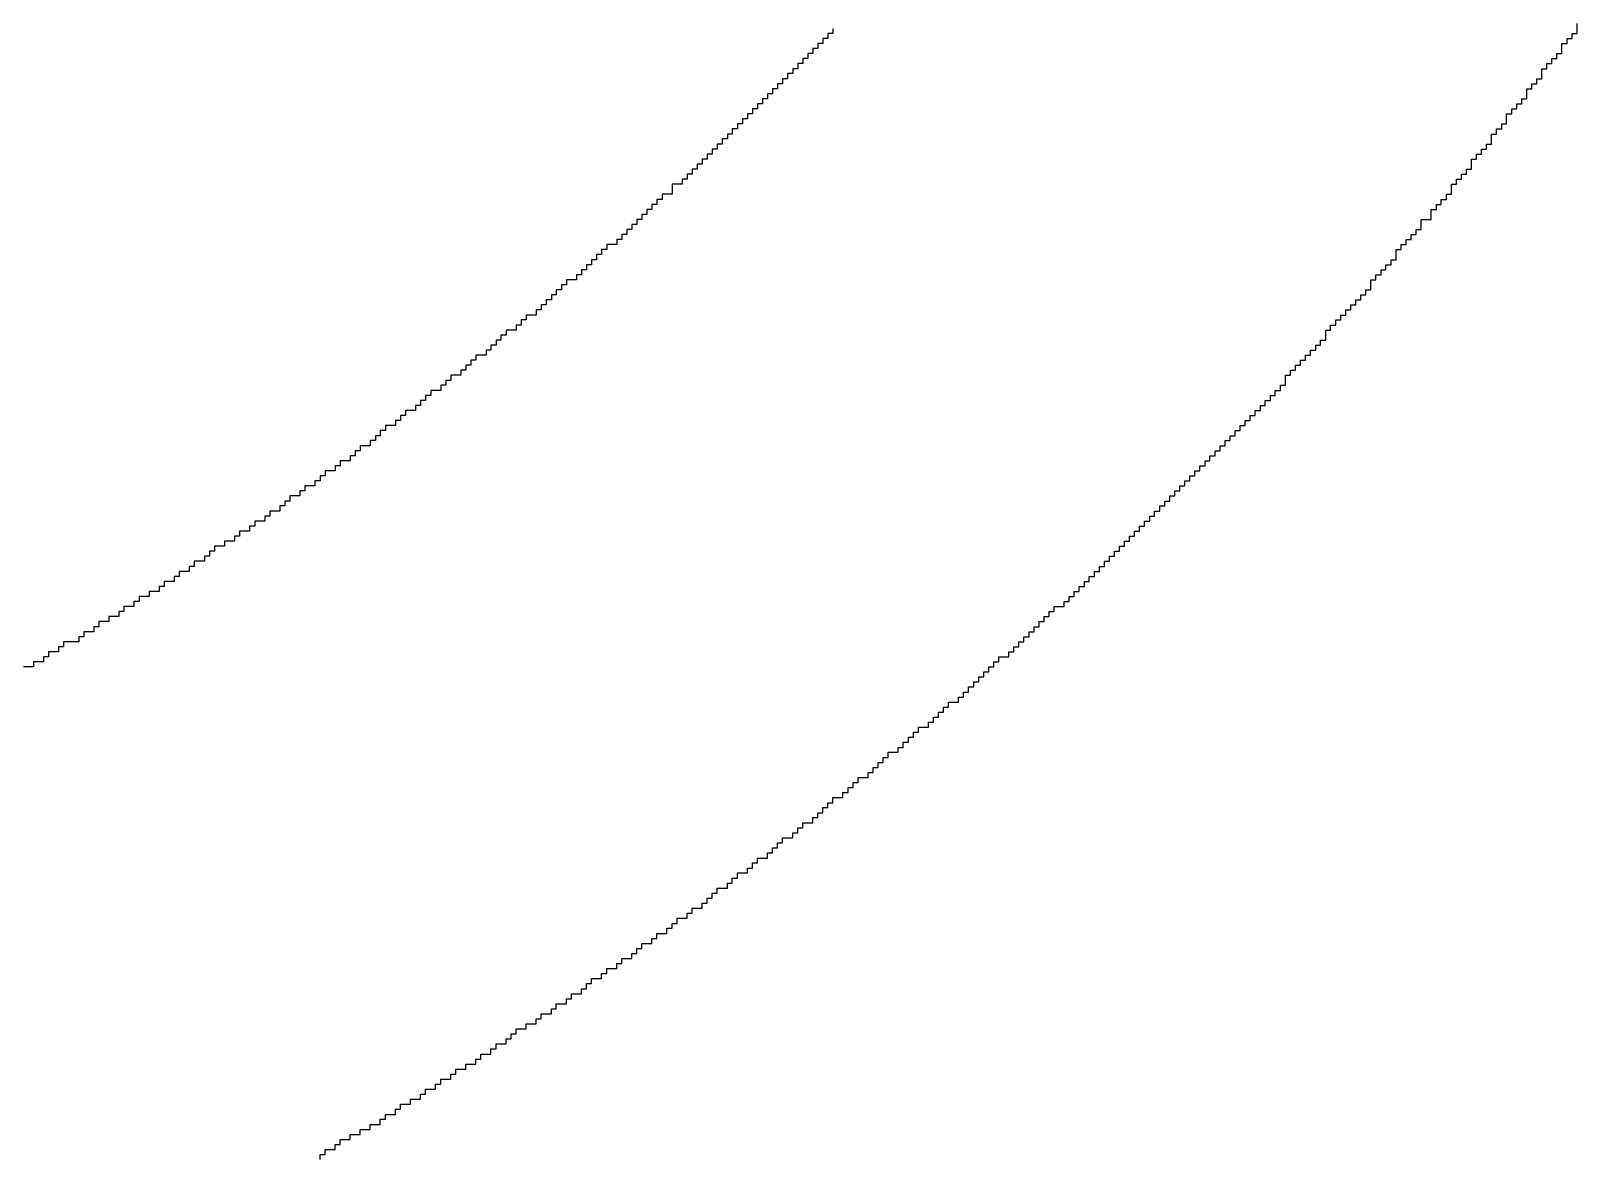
# Model space of a CAD drawing. Header units: millimetres. Extents: x -3.3 to 49.3, y -30.5 to 0.
# Drawn here: x 42.478 to 43.604, y -25.73 to -24.91 of the extents above; entities that cross this region are included whole.
import ezdxf

# ---------------------------------------------------------------- set-up
doc = ezdxf.new("R2010")
doc.units = ezdxf.units.MM
doc.layers.add('TopOverlay', color=2, linetype='Continuous')

msp = doc.modelspace()

# ---------------------------------------------------------------- linework, layer by layer
at = {"layer": 'TopOverlay'}
for p, q in [((43.0619, -24.9117), (43.0582, -24.9117)), ((43.0582, -24.9117), (43.0582, -24.9154)), ((43.0619, -24.9081), (43.0619, -24.9117)), ((43.6004, -24.9154), (43.6004, -24.9117)), ((43.6004, -24.9117), (43.604, -24.9117)), ((43.604, -24.9117), (43.604, -24.9044)), ((43.0473, -24.9264), (43.0436, -24.9264)), ((43.0436, -24.9264), (43.0436, -24.93)), ((43.0509, -24.9227), (43.0473, -24.9227)), ((43.0473, -24.9227), (43.0473, -24.9264)), ((43.0546, -24.919), (43.0509, -24.919)), ((43.0509, -24.919), (43.0509, -24.9227)), ((43.0582, -24.9154), (43.0546, -24.9154)), ((43.0546, -24.9154), (43.0546, -24.919)), ((43.5894, -24.93), (43.5894, -24.9264)), ((43.5894, -24.9264), (43.593, -24.9264)), ((43.593, -24.9264), (43.593, -24.919)), ((43.593, -24.919), (43.5967, -24.919)), ((43.5967, -24.919), (43.5967, -24.9154)), ((43.5967, -24.9154), (43.6004, -24.9154)), ((43.0363, -24.9374), (43.0326, -24.9374)), ((43.0326, -24.9374), (43.0326, -24.941)), ((43.0399, -24.9337), (43.0363, -24.9337)), ((43.0363, -24.9337), (43.0363, -24.9374)), ((43.0436, -24.93), (43.0399, -24.93)), ((43.0399, -24.93), (43.0399, -24.9337)), ((43.5784, -24.9447), (43.5784, -24.9374)), ((43.5784, -24.9374), (43.5821, -24.9374)), ((43.5821, -24.9374), (43.5821, -24.9337)), ((43.5821, -24.9337), (43.5857, -24.9337)), ((43.5857, -24.9337), (43.5857, -24.93)), ((43.5857, -24.93), (43.5894, -24.93)), ((43.0253, -24.9484), (43.0216, -24.9484)), ((43.0216, -24.9484), (43.0216, -24.952)), ((43.0289, -24.9447), (43.0253, -24.9447)), ((43.0253, -24.9447), (43.0253, -24.9484)), ((43.0326, -24.941), (43.0289, -24.941)), ((43.0289, -24.941), (43.0289, -24.9447)), ((43.5711, -24.952), (43.5711, -24.9484)), ((43.5711, -24.9484), (43.5747, -24.9484)), ((43.5747, -24.9484), (43.5747, -24.9447)), ((43.5747, -24.9447), (43.5784, -24.9447)), ((43.0143, -24.9593), (43.0106, -24.9593)), ((43.0106, -24.9593), (43.0106, -24.963)), ((43.0179, -24.9557), (43.0143, -24.9557)), ((43.0143, -24.9557), (43.0143, -24.9593)), ((43.0216, -24.952), (43.0179, -24.952)), ((43.0179, -24.952), (43.0179, -24.9557)), ((43.5637, -24.963), (43.5637, -24.9593)), ((43.5637, -24.9593), (43.5674, -24.9593)), ((43.5674, -24.9593), (43.5674, -24.952)), ((43.5674, -24.952), (43.5711, -24.952)), ((43.0033, -24.9703), (42.9996, -24.9703)), ((42.9996, -24.9703), (42.9996, -24.974)), ((43.007, -24.9667), (43.0033, -24.9667)), ((43.0033, -24.9667), (43.0033, -24.9703)), ((43.0106, -24.963), (43.007, -24.963)), ((43.007, -24.963), (43.007, -24.9667)), ((43.5527, -24.9777), (43.5527, -24.9703)), ((43.5527, -24.9703), (43.5564, -24.9703)), ((43.5564, -24.9703), (43.5564, -24.9667)), ((43.5564, -24.9667), (43.5601, -24.9667)), ((43.5601, -24.9667), (43.5601, -24.963)), ((43.5601, -24.963), (43.5637, -24.963)), ((42.9923, -24.9813), (42.9886, -24.9813)), ((42.9886, -24.9813), (42.9886, -24.985)), ((42.996, -24.9777), (42.9923, -24.9777)), ((42.9923, -24.9777), (42.9923, -24.9813)), ((42.9996, -24.974), (42.996, -24.974)), ((42.996, -24.974), (42.996, -24.9777)), ((43.5454, -24.985), (43.5454, -24.9813)), ((43.5454, -24.9813), (43.5491, -24.9813)), ((43.5491, -24.9813), (43.5491, -24.9777)), ((43.5491, -24.9777), (43.5527, -24.9777)), ((42.9813, -24.9923), (42.9777, -24.9923)), ((42.9777, -24.9923), (42.9777, -24.996)), ((42.985, -24.9886), (42.9813, -24.9886)), ((42.9813, -24.9886), (42.9813, -24.9923)), ((42.9886, -24.985), (42.985, -24.985)), ((42.985, -24.985), (42.985, -24.9886)), ((43.5381, -24.996), (43.5381, -24.9923)), ((43.5381, -24.9923), (43.5418, -24.9923)), ((43.5418, -24.9923), (43.5418, -24.985)), ((43.5418, -24.985), (43.5454, -24.985)), ((42.9703, -25.0033), (42.9667, -25.0033)), ((42.9667, -25.0033), (42.9667, -25.007)), ((42.974, -24.9996), (42.9703, -24.9996)), ((42.9703, -24.9996), (42.9703, -25.0033)), ((42.9777, -24.996), (42.974, -24.996)), ((42.974, -24.996), (42.974, -24.9996)), ((43.5271, -25.0106), (43.5271, -25.0033)), ((43.5271, -25.0033), (43.5308, -25.0033)), ((43.5308, -25.0033), (43.5308, -24.9996)), ((43.5308, -24.9996), (43.5344, -24.9996)), ((43.5344, -24.9996), (43.5344, -24.996)), ((43.5344, -24.996), (43.5381, -24.996)), ((42.9593, -25.0143), (42.9557, -25.0143)), ((42.9557, -25.0143), (42.9557, -25.0179)), ((42.963, -25.0106), (42.9593, -25.0106)), ((42.9593, -25.0106), (42.9593, -25.0143)), ((42.9667, -25.007), (42.963, -25.007)), ((42.963, -25.007), (42.963, -25.0106)), ((43.5198, -25.0179), (43.5198, -25.0143)), ((43.5198, -25.0143), (43.5234, -25.0143)), ((43.5234, -25.0143), (43.5234, -25.0106)), ((43.5234, -25.0106), (43.5271, -25.0106)), ((42.952, -25.0216), (42.9447, -25.0216)), ((42.9447, -25.0216), (42.9447, -25.0289)), ((42.9557, -25.0179), (42.952, -25.0179)), ((42.952, -25.0179), (42.952, -25.0216)), ((43.5125, -25.0289), (43.5125, -25.0216)), ((43.5125, -25.0216), (43.5161, -25.0216)), ((43.5161, -25.0216), (43.5161, -25.0179)), ((43.5161, -25.0179), (43.5198, -25.0179)), ((42.9337, -25.0363), (42.93, -25.0363)), ((42.93, -25.0363), (42.93, -25.0399)), ((42.9374, -25.0326), (42.9337, -25.0326)), ((42.9337, -25.0326), (42.9337, -25.0363)), ((42.9447, -25.0289), (42.9374, -25.0289)), ((42.9374, -25.0289), (42.9374, -25.0326)), ((43.5015, -25.0399), (43.5015, -25.0363)), ((43.5015, -25.0363), (43.5051, -25.0363)), ((43.5051, -25.0363), (43.5051, -25.0326)), ((43.5051, -25.0326), (43.5088, -25.0326)), ((43.5088, -25.0326), (43.5088, -25.0289)), ((43.5088, -25.0289), (43.5125, -25.0289)), ((42.9227, -25.0473), (42.919, -25.0473)), ((42.919, -25.0473), (42.919, -25.0509)), ((42.9264, -25.0436), (42.9227, -25.0436)), ((42.9227, -25.0436), (42.9227, -25.0473)), ((42.93, -25.0399), (42.9264, -25.0399)), ((42.9264, -25.0399), (42.9264, -25.0436)), ((43.4905, -25.0546), (43.4905, -25.0473)), ((43.4905, -25.0473), (43.4978, -25.0473)), ((43.4978, -25.0473), (43.4978, -25.0399)), ((43.4978, -25.0399), (43.5015, -25.0399)), ((42.9117, -25.0582), (42.9081, -25.0582)), ((42.9081, -25.0582), (42.9081, -25.0619)), ((42.9154, -25.0546), (42.9117, -25.0546)), ((42.9117, -25.0546), (42.9117, -25.0582)), ((42.919, -25.0509), (42.9154, -25.0509)), ((42.9154, -25.0509), (42.9154, -25.0546)), ((43.4832, -25.0619), (43.4832, -25.0582)), ((43.4832, -25.0582), (43.4868, -25.0582)), ((43.4868, -25.0582), (43.4868, -25.0546)), ((43.4868, -25.0546), (43.4905, -25.0546)), ((42.8934, -25.0729), (42.8897, -25.0729)), ((42.8897, -25.0729), (42.8897, -25.0766)), ((42.8971, -25.0692), (42.8934, -25.0692)), ((42.8934, -25.0692), (42.8934, -25.0729)), ((42.9044, -25.0656), (42.8971, -25.0656)), ((42.8971, -25.0656), (42.8971, -25.0692)), ((42.9081, -25.0619), (42.9044, -25.0619)), ((42.9044, -25.0619), (42.9044, -25.0656)), ((43.4722, -25.0766), (43.4722, -25.0692)), ((43.4722, -25.0692), (43.4758, -25.0692)), ((43.4758, -25.0692), (43.4758, -25.0656)), ((43.4758, -25.0656), (43.4795, -25.0656)), ((43.4795, -25.0656), (43.4795, -25.0619)), ((43.4795, -25.0619), (43.4832, -25.0619)), ((42.8824, -25.0839), (42.8788, -25.0839)), ((42.8788, -25.0839), (42.8788, -25.0875)), ((42.8861, -25.0802), (42.8824, -25.0802)), ((42.8824, -25.0802), (42.8824, -25.0839)), ((42.8897, -25.0766), (42.8861, -25.0766)), ((42.8861, -25.0766), (42.8861, -25.0802)), ((43.4612, -25.0875), (43.4612, -25.0839)), ((43.4612, -25.0839), (43.4648, -25.0839)), ((43.4648, -25.0839), (43.4648, -25.0802)), ((43.4648, -25.0802), (43.4685, -25.0802)), ((43.4685, -25.0802), (43.4685, -25.0766)), ((43.4685, -25.0766), (43.4722, -25.0766)), ((42.8678, -25.0949), (42.8641, -25.0949)), ((42.8641, -25.0949), (42.8641, -25.0985)), ((42.8751, -25.0912), (42.8678, -25.0912)), ((42.8678, -25.0912), (42.8678, -25.0949)), ((42.8788, -25.0875), (42.8751, -25.0875)), ((42.8751, -25.0875), (42.8751, -25.0912)), ((43.4538, -25.0985), (43.4538, -25.0912)), ((43.4538, -25.0912), (43.4575, -25.0912)), ((43.4575, -25.0912), (43.4575, -25.0875)), ((43.4575, -25.0875), (43.4612, -25.0875)), ((42.8568, -25.1059), (42.8531, -25.1059)), ((42.8531, -25.1059), (42.8531, -25.1095)), ((42.8604, -25.1022), (42.8568, -25.1022)), ((42.8568, -25.1022), (42.8568, -25.1059)), ((42.8641, -25.0985), (42.8604, -25.0985)), ((42.8604, -25.0985), (42.8604, -25.1022)), ((43.4429, -25.1095), (43.4429, -25.1059)), ((43.4429, -25.1059), (43.4465, -25.1059)), ((43.4465, -25.1059), (43.4465, -25.1022)), ((43.4465, -25.1022), (43.4502, -25.1022)), ((43.4502, -25.1022), (43.4502, -25.0985)), ((43.4502, -25.0985), (43.4538, -25.0985)), ((42.8458, -25.1169), (42.8385, -25.1169)), ((42.8385, -25.1169), (42.8385, -25.1205)), ((42.8494, -25.1132), (42.8458, -25.1132)), ((42.8458, -25.1132), (42.8458, -25.1169)), ((42.8531, -25.1095), (42.8494, -25.1095)), ((42.8494, -25.1095), (42.8494, -25.1132)), ((43.4319, -25.1205), (43.4319, -25.1169)), ((43.4319, -25.1169), (43.4355, -25.1169)), ((43.4355, -25.1169), (43.4355, -25.1132)), ((43.4355, -25.1132), (43.4392, -25.1132)), ((43.4392, -25.1132), (43.4392, -25.1095)), ((43.4392, -25.1095), (43.4429, -25.1095)), ((42.8311, -25.1278), (42.8238, -25.1278)), ((42.8238, -25.1278), (42.8238, -25.1315)), ((42.8348, -25.1242), (42.8311, -25.1242)), ((42.8311, -25.1242), (42.8311, -25.1278)), ((42.8385, -25.1205), (42.8348, -25.1205)), ((42.8348, -25.1205), (42.8348, -25.1242)), ((43.4209, -25.1352), (43.4209, -25.1278)), ((43.4209, -25.1278), (43.4245, -25.1278)), ((43.4245, -25.1278), (43.4245, -25.1242)), ((43.4245, -25.1242), (43.4282, -25.1242)), ((43.4282, -25.1242), (43.4282, -25.1205)), ((43.4282, -25.1205), (43.4319, -25.1205)), ((42.8165, -25.1388), (42.8128, -25.1388)), ((42.8128, -25.1388), (42.8128, -25.1425)), ((42.8201, -25.1352), (42.8165, -25.1352)), ((42.8165, -25.1352), (42.8165, -25.1388)), ((42.8238, -25.1315), (42.8201, -25.1315)), ((42.8201, -25.1315), (42.8201, -25.1352)), ((43.4136, -25.1425), (43.4136, -25.1388)), ((43.4136, -25.1388), (43.4172, -25.1388)), ((43.4172, -25.1388), (43.4172, -25.1352)), ((43.4172, -25.1352), (43.4209, -25.1352)), ((42.8018, -25.1498), (42.7982, -25.1498)), ((42.7982, -25.1498), (42.7982, -25.1535)), ((42.8092, -25.1462), (42.8018, -25.1462)), ((42.8018, -25.1462), (42.8018, -25.1498)), ((42.8128, -25.1425), (42.8092, -25.1425)), ((42.8092, -25.1425), (42.8092, -25.1462)), ((43.4026, -25.1535), (43.4026, -25.1498)), ((43.4026, -25.1498), (43.4062, -25.1498)), ((43.4062, -25.1498), (43.4062, -25.1462)), ((43.4062, -25.1462), (43.4099, -25.1462)), ((43.4099, -25.1462), (43.4099, -25.1425)), ((43.4099, -25.1425), (43.4136, -25.1425)), ((42.7908, -25.1608), (42.7835, -25.1608)), ((42.7835, -25.1608), (42.7835, -25.1645)), ((42.7945, -25.1571), (42.7908, -25.1571)), ((42.7908, -25.1571), (42.7908, -25.1608)), ((42.7982, -25.1535), (42.7945, -25.1535)), ((42.7945, -25.1535), (42.7945, -25.1571)), ((43.3916, -25.1681), (43.3916, -25.1608)), ((43.3916, -25.1608), (43.3952, -25.1608)), ((43.3952, -25.1608), (43.3952, -25.1571)), ((43.3952, -25.1571), (43.3989, -25.1571)), ((43.3989, -25.1571), (43.3989, -25.1535)), ((43.3989, -25.1535), (43.4026, -25.1535)), ((42.7762, -25.1718), (42.7689, -25.1718)), ((42.7689, -25.1718), (42.7689, -25.1755)), ((42.7799, -25.1681), (42.7762, -25.1681)), ((42.7762, -25.1681), (42.7762, -25.1718)), ((42.7835, -25.1645), (42.7799, -25.1645)), ((42.7799, -25.1645), (42.7799, -25.1681)), ((43.3842, -25.1755), (43.3842, -25.1718)), ((43.3842, -25.1718), (43.3879, -25.1718)), ((43.3879, -25.1718), (43.3879, -25.1681)), ((43.3879, -25.1681), (43.3916, -25.1681)), ((42.7615, -25.1828), (42.7579, -25.1828)), ((42.7579, -25.1828), (42.7579, -25.1864)), ((42.7652, -25.1791), (42.7615, -25.1791)), ((42.7615, -25.1791), (42.7615, -25.1828)), ((42.7689, -25.1755), (42.7652, -25.1755)), ((42.7652, -25.1755), (42.7652, -25.1791)), ((43.3733, -25.1864), (43.3733, -25.1828)), ((43.3733, -25.1828), (43.3769, -25.1828)), ((43.3769, -25.1828), (43.3769, -25.1791)), ((43.3769, -25.1791), (43.3806, -25.1791)), ((43.3806, -25.1791), (43.3806, -25.1755)), ((43.3806, -25.1755), (43.3842, -25.1755)), ((42.7469, -25.1938), (42.7432, -25.1938)), ((42.7432, -25.1938), (42.7432, -25.1974)), ((42.7505, -25.1901), (42.7469, -25.1901)), ((42.7469, -25.1901), (42.7469, -25.1938)), ((42.7579, -25.1864), (42.7505, -25.1864)), ((42.7505, -25.1864), (42.7505, -25.1901)), ((43.3623, -25.1974), (43.3623, -25.1938)), ((43.3623, -25.1938), (43.3659, -25.1938)), ((43.3659, -25.1938), (43.3659, -25.1901)), ((43.3659, -25.1901), (43.3696, -25.1901)), ((43.3696, -25.1901), (43.3696, -25.1864)), ((43.3696, -25.1864), (43.3733, -25.1864)), ((42.7322, -25.2048), (42.7286, -25.2048)), ((42.7286, -25.2048), (42.7286, -25.2084)), ((42.7359, -25.2011), (42.7322, -25.2011)), ((42.7322, -25.2011), (42.7322, -25.2048)), ((42.7432, -25.1974), (42.7359, -25.1974)), ((42.7359, -25.1974), (42.7359, -25.2011)), ((43.3513, -25.2084), (43.3513, -25.2048)), ((43.3513, -25.2048), (43.3549, -25.2048)), ((43.3549, -25.2048), (43.3549, -25.2011)), ((43.3549, -25.2011), (43.3586, -25.2011)), ((43.3586, -25.2011), (43.3586, -25.1974)), ((43.3586, -25.1974), (43.3623, -25.1974)), ((42.7139, -25.2194), (42.7103, -25.2194)), ((42.7103, -25.2194), (42.7103, -25.2231)), ((42.7176, -25.2158), (42.7139, -25.2158)), ((42.7139, -25.2158), (42.7139, -25.2194)), ((42.7249, -25.2121), (42.7176, -25.2121)), ((42.7176, -25.2121), (42.7176, -25.2158)), ((42.7286, -25.2084), (42.7249, -25.2084)), ((42.7249, -25.2084), (42.7249, -25.2121)), ((43.3366, -25.2231), (43.3366, -25.2194)), ((43.3366, -25.2194), (43.3403, -25.2194)), ((43.3403, -25.2194), (43.3403, -25.2158)), ((43.3403, -25.2158), (43.344, -25.2158)), ((43.344, -25.2158), (43.344, -25.2121)), ((43.344, -25.2121), (43.3476, -25.2121)), ((43.3476, -25.2121), (43.3476, -25.2084)), ((43.3476, -25.2084), (43.3513, -25.2084)), ((42.6993, -25.2304), (42.6919, -25.2304)), ((42.6919, -25.2304), (42.6919, -25.2341)), ((42.7029, -25.2267), (42.6993, -25.2267)), ((42.6993, -25.2267), (42.6993, -25.2304)), ((42.7103, -25.2231), (42.7029, -25.2231)), ((42.7029, -25.2231), (42.7029, -25.2267)), ((43.3256, -25.2341), (43.3256, -25.2304)), ((43.3256, -25.2304), (43.3293, -25.2304)), ((43.3293, -25.2304), (43.3293, -25.2267)), ((43.3293, -25.2267), (43.333, -25.2267)), ((43.333, -25.2267), (43.333, -25.2231)), ((43.333, -25.2231), (43.3366, -25.2231)), ((42.6846, -25.2414), (42.6773, -25.2414)), ((42.6773, -25.2414), (42.6773, -25.2451)), ((42.6883, -25.2377), (42.6846, -25.2377)), ((42.6846, -25.2377), (42.6846, -25.2414)), ((42.6919, -25.2341), (42.6883, -25.2341)), ((42.6883, -25.2341), (42.6883, -25.2377)), ((43.3147, -25.2451), (43.3147, -25.2414)), ((43.3147, -25.2414), (43.3183, -25.2414)), ((43.3183, -25.2414), (43.3183, -25.2377)), ((43.3183, -25.2377), (43.322, -25.2377)), ((43.322, -25.2377), (43.322, -25.2341)), ((43.322, -25.2341), (43.3256, -25.2341)), ((42.6663, -25.2524), (42.6626, -25.2524)), ((42.6626, -25.2524), (42.6626, -25.256)), ((42.6736, -25.2487), (42.6663, -25.2487)), ((42.6663, -25.2487), (42.6663, -25.2524)), ((42.6773, -25.2451), (42.6736, -25.2451)), ((42.6736, -25.2451), (42.6736, -25.2487)), ((43.3037, -25.256), (43.3037, -25.2524)), ((43.3037, -25.2524), (43.3073, -25.2524)), ((43.3073, -25.2524), (43.3073, -25.2487)), ((43.3073, -25.2487), (43.311, -25.2487)), ((43.311, -25.2487), (43.311, -25.2451)), ((43.311, -25.2451), (43.3147, -25.2451)), ((42.6516, -25.2634), (42.648, -25.2634)), ((42.648, -25.2634), (42.648, -25.267)), ((42.659, -25.2597), (42.6516, -25.2597)), ((42.6516, -25.2597), (42.6516, -25.2634)), ((42.6626, -25.256), (42.659, -25.256)), ((42.659, -25.256), (42.659, -25.2597)), ((43.2927, -25.267), (43.2927, -25.2634)), ((43.2927, -25.2634), (43.2963, -25.2634)), ((43.2963, -25.2634), (43.2963, -25.2597)), ((43.2963, -25.2597), (43.3, -25.2597)), ((43.3, -25.2597), (43.3, -25.256)), ((43.3, -25.256), (43.3037, -25.256)), ((42.637, -25.2744), (42.6297, -25.2744)), ((42.6297, -25.2744), (42.6297, -25.278)), ((42.6407, -25.2707), (42.637, -25.2707)), ((42.637, -25.2707), (42.637, -25.2744)), ((42.648, -25.267), (42.6407, -25.267)), ((42.6407, -25.267), (42.6407, -25.2707)), ((43.2817, -25.278), (43.2817, -25.2744)), ((43.2817, -25.2744), (43.2853, -25.2744)), ((43.2853, -25.2744), (43.2853, -25.2707)), ((43.2853, -25.2707), (43.289, -25.2707)), ((43.289, -25.2707), (43.289, -25.267)), ((43.289, -25.267), (43.2927, -25.267)), ((42.6187, -25.2853), (42.6114, -25.2853)), ((42.6114, -25.2853), (42.6114, -25.289)), ((42.626, -25.2817), (42.6187, -25.2817)), ((42.6187, -25.2817), (42.6187, -25.2853)), ((42.6297, -25.278), (42.626, -25.278)), ((42.626, -25.278), (42.626, -25.2817)), ((43.2707, -25.289), (43.2707, -25.2853)), ((43.2707, -25.2853), (43.2744, -25.2853)), ((43.2744, -25.2853), (43.2744, -25.2817)), ((43.2744, -25.2817), (43.278, -25.2817)), ((43.278, -25.2817), (43.278, -25.278)), ((43.278, -25.278), (43.2817, -25.278)), ((42.604, -25.2963), (42.5967, -25.2963)), ((42.5967, -25.2963), (42.5967, -25.3)), ((42.6077, -25.2927), (42.604, -25.2927)), ((42.604, -25.2927), (42.604, -25.2963)), ((42.6114, -25.289), (42.6077, -25.289)), ((42.6077, -25.289), (42.6077, -25.2927)), ((43.2597, -25.3), (43.2597, -25.2963)), ((43.2597, -25.2963), (43.2634, -25.2963)), ((43.2634, -25.2963), (43.2634, -25.2927)), ((43.2634, -25.2927), (43.267, -25.2927)), ((43.267, -25.2927), (43.267, -25.289)), ((43.267, -25.289), (43.2707, -25.289)), ((42.5857, -25.3073), (42.5821, -25.3073)), ((42.5821, -25.3073), (42.5821, -25.311)), ((42.593, -25.3037), (42.5857, -25.3037)), ((42.5857, -25.3037), (42.5857, -25.3073)), ((42.5967, -25.3), (42.593, -25.3)), ((42.593, -25.3), (42.593, -25.3037)), ((43.2487, -25.311), (43.2487, -25.3073)), ((43.2487, -25.3073), (43.2524, -25.3073)), ((43.2524, -25.3073), (43.2524, -25.3037)), ((43.2524, -25.3037), (43.256, -25.3037)), ((43.256, -25.3037), (43.256, -25.3)), ((43.256, -25.3), (43.2597, -25.3)), ((42.5711, -25.3183), (42.5637, -25.3183)), ((42.5637, -25.3183), (42.5637, -25.322)), ((42.5747, -25.3147), (42.5711, -25.3147)), ((42.5711, -25.3147), (42.5711, -25.3183)), ((42.5821, -25.311), (42.5747, -25.311)), ((42.5747, -25.311), (42.5747, -25.3147)), ((43.2377, -25.322), (43.2377, -25.3183)), ((43.2377, -25.3183), (43.2414, -25.3183)), ((43.2414, -25.3183), (43.2414, -25.3147)), ((43.2414, -25.3147), (43.2451, -25.3147)), ((43.2451, -25.3147), (43.2451, -25.311)), ((43.2451, -25.311), (43.2487, -25.311)), ((42.5527, -25.3293), (42.5454, -25.3293)), ((42.5454, -25.3293), (42.5454, -25.333)), ((42.5564, -25.3256), (42.5527, -25.3256)), ((42.5527, -25.3256), (42.5527, -25.3293)), ((42.5637, -25.322), (42.5564, -25.322)), ((42.5564, -25.322), (42.5564, -25.3256)), ((43.2231, -25.333), (43.2231, -25.3293)), ((43.2231, -25.3293), (43.2304, -25.3293)), ((43.2304, -25.3293), (43.2304, -25.3256)), ((43.2304, -25.3256), (43.2341, -25.3256)), ((43.2341, -25.3256), (43.2341, -25.322)), ((43.2341, -25.322), (43.2377, -25.322)), ((42.5344, -25.3403), (42.5271, -25.3403)), ((42.5271, -25.3403), (42.5271, -25.344)), ((42.5418, -25.3366), (42.5344, -25.3366)), ((42.5344, -25.3366), (42.5344, -25.3403)), ((42.5454, -25.333), (42.5418, -25.333)), ((42.5418, -25.333), (42.5418, -25.3366)), ((43.2121, -25.344), (43.2121, -25.3403)), ((43.2121, -25.3403), (43.2158, -25.3403)), ((43.2158, -25.3403), (43.2158, -25.3366)), ((43.2158, -25.3366), (43.2194, -25.3366)), ((43.2194, -25.3366), (43.2194, -25.333)), ((43.2194, -25.333), (43.2231, -25.333)), ((42.5161, -25.3513), (42.5125, -25.3513)), ((42.5125, -25.3513), (42.5125, -25.3549)), ((42.5234, -25.3476), (42.5161, -25.3476)), ((42.5161, -25.3476), (42.5161, -25.3513)), ((42.5271, -25.344), (42.5234, -25.344)), ((42.5234, -25.344), (42.5234, -25.3476)), ((43.2011, -25.3549), (43.2011, -25.3513)), ((43.2011, -25.3513), (43.2048, -25.3513)), ((43.2048, -25.3513), (43.2048, -25.3476)), ((43.2048, -25.3476), (43.2084, -25.3476)), ((43.2084, -25.3476), (43.2084, -25.344)), ((43.2084, -25.344), (43.2121, -25.344)), ((42.4978, -25.3623), (42.4905, -25.3623)), ((42.4905, -25.3623), (42.4905, -25.3659)), ((42.5015, -25.3586), (42.4978, -25.3586)), ((42.4978, -25.3586), (42.4978, -25.3623)), ((42.5125, -25.3549), (42.5015, -25.3549)), ((42.5015, -25.3549), (42.5015, -25.3586)), ((43.1901, -25.3659), (43.1901, -25.3623)), ((43.1901, -25.3623), (43.1938, -25.3623)), ((43.1938, -25.3623), (43.1938, -25.3586)), ((43.1938, -25.3586), (43.1974, -25.3586)), ((43.1974, -25.3586), (43.1974, -25.3549)), ((43.1974, -25.3549), (43.2011, -25.3549)), ((42.4795, -25.3733), (42.4722, -25.3733)), ((42.4868, -25.3696), (42.4795, -25.3696)), ((42.4795, -25.3696), (42.4795, -25.3733)), ((42.4905, -25.3659), (42.4868, -25.3659)), ((42.4868, -25.3659), (42.4868, -25.3696)), ((43.1718, -25.3806), (43.1718, -25.3769)), ((43.1718, -25.3769), (43.1755, -25.3769)), ((43.1755, -25.3769), (43.1755, -25.3733)), ((43.1755, -25.3733), (43.1791, -25.3733)), ((43.1791, -25.3733), (43.1791, -25.3696)), ((43.1791, -25.3696), (43.1828, -25.3696)), ((43.1828, -25.3696), (43.1828, -25.3659)), ((43.1828, -25.3659), (43.1901, -25.3659)), ((43.1608, -25.3916), (43.1608, -25.3879)), ((43.1608, -25.3879), (43.1645, -25.3879)), ((43.1645, -25.3879), (43.1645, -25.3842)), ((43.1645, -25.3842), (43.1681, -25.3842)), ((43.1681, -25.3842), (43.1681, -25.3806)), ((43.1681, -25.3806), (43.1718, -25.3806)), ((43.1462, -25.4026), (43.1462, -25.3989)), ((43.1462, -25.3989), (43.1535, -25.3989)), ((43.1535, -25.3989), (43.1535, -25.3952)), ((43.1535, -25.3952), (43.1571, -25.3952)), ((43.1571, -25.3952), (43.1571, -25.3916)), ((43.1571, -25.3916), (43.1608, -25.3916)), ((43.1352, -25.4136), (43.1352, -25.4099)), ((43.1352, -25.4099), (43.1388, -25.4099)), ((43.1388, -25.4099), (43.1388, -25.4062)), ((43.1388, -25.4062), (43.1425, -25.4062)), ((43.1425, -25.4062), (43.1425, -25.4026)), ((43.1425, -25.4026), (43.1462, -25.4026)), ((43.1205, -25.4245), (43.1205, -25.4209)), ((43.1205, -25.4209), (43.1242, -25.4209)), ((43.1242, -25.4209), (43.1242, -25.4172)), ((43.1242, -25.4172), (43.1315, -25.4172)), ((43.1315, -25.4172), (43.1315, -25.4136)), ((43.1315, -25.4136), (43.1352, -25.4136)), ((43.1095, -25.4355), (43.1095, -25.4319)), ((43.1095, -25.4319), (43.1132, -25.4319)), ((43.1132, -25.4319), (43.1132, -25.4282)), ((43.1132, -25.4282), (43.1169, -25.4282)), ((43.1169, -25.4282), (43.1169, -25.4245)), ((43.1169, -25.4245), (43.1205, -25.4245)), ((43.0949, -25.4465), (43.0949, -25.4429)), ((43.0949, -25.4429), (43.0985, -25.4429)), ((43.0985, -25.4429), (43.0985, -25.4392)), ((43.0985, -25.4392), (43.1022, -25.4392)), ((43.1022, -25.4392), (43.1022, -25.4355)), ((43.1022, -25.4355), (43.1095, -25.4355)), ((43.0802, -25.4575), (43.0802, -25.4538)), ((43.0802, -25.4538), (43.0875, -25.4538)), ((43.0875, -25.4538), (43.0875, -25.4502)), ((43.0875, -25.4502), (43.0912, -25.4502)), ((43.0912, -25.4502), (43.0912, -25.4465)), ((43.0912, -25.4465), (43.0949, -25.4465)), ((43.0692, -25.4685), (43.0692, -25.4648)), ((43.0692, -25.4648), (43.0729, -25.4648)), ((43.0729, -25.4648), (43.0729, -25.4612)), ((43.0729, -25.4612), (43.0766, -25.4612)), ((43.0766, -25.4612), (43.0766, -25.4575)), ((43.0766, -25.4575), (43.0802, -25.4575)), ((43.0546, -25.4795), (43.0546, -25.4758)), ((43.0546, -25.4758), (43.0582, -25.4758)), ((43.0582, -25.4758), (43.0582, -25.4722)), ((43.0582, -25.4722), (43.0619, -25.4722)), ((43.0619, -25.4722), (43.0619, -25.4685)), ((43.0619, -25.4685), (43.0692, -25.4685)), ((43.0399, -25.4905), (43.0399, -25.4868)), ((43.0399, -25.4868), (43.0473, -25.4868)), ((43.0473, -25.4868), (43.0473, -25.4831)), ((43.0473, -25.4831), (43.0509, -25.4831)), ((43.0509, -25.4831), (43.0509, -25.4795)), ((43.0509, -25.4795), (43.0546, -25.4795)), ((43.0253, -25.5015), (43.0253, -25.4978)), ((43.0253, -25.4978), (43.0326, -25.4978)), ((43.0326, -25.4978), (43.0326, -25.4941)), ((43.0326, -25.4941), (43.0363, -25.4941)), ((43.0363, -25.4941), (43.0363, -25.4905)), ((43.0363, -25.4905), (43.0399, -25.4905)), ((43.0143, -25.5125), (43.0143, -25.5088)), ((43.0143, -25.5088), (43.0179, -25.5088)), ((43.0179, -25.5088), (43.0179, -25.5051)), ((43.0179, -25.5051), (43.0216, -25.5051)), ((43.0216, -25.5051), (43.0216, -25.5015)), ((43.0216, -25.5015), (43.0253, -25.5015)), ((42.9923, -25.5271), (42.9923, -25.5234)), ((42.9923, -25.5234), (42.9996, -25.5234)), ((42.9996, -25.5234), (42.9996, -25.5198)), ((42.9996, -25.5198), (43.0033, -25.5198)), ((43.0033, -25.5198), (43.0033, -25.5161)), ((43.0033, -25.5161), (43.007, -25.5161)), ((43.007, -25.5161), (43.007, -25.5125)), ((43.007, -25.5125), (43.0143, -25.5125)), ((42.9777, -25.5381), (42.9777, -25.5344)), ((42.9777, -25.5344), (42.985, -25.5344)), ((42.985, -25.5344), (42.985, -25.5308)), ((42.985, -25.5308), (42.9886, -25.5308)), ((42.9886, -25.5308), (42.9886, -25.5271)), ((42.9886, -25.5271), (42.9923, -25.5271)), ((42.9667, -25.5491), (42.9667, -25.5454)), ((42.9667, -25.5454), (42.9703, -25.5454)), ((42.9703, -25.5454), (42.9703, -25.5418)), ((42.9703, -25.5418), (42.974, -25.5418)), ((42.974, -25.5418), (42.974, -25.5381)), ((42.974, -25.5381), (42.9777, -25.5381)), ((42.9484, -25.5601), (42.9484, -25.5564)), ((42.9484, -25.5564), (42.9557, -25.5564)), ((42.9557, -25.5564), (42.9557, -25.5527)), ((42.9557, -25.5527), (42.9593, -25.5527)), ((42.9593, -25.5527), (42.9593, -25.5491)), ((42.9593, -25.5491), (42.9667, -25.5491)), ((42.9337, -25.5711), (42.9337, -25.5674)), ((42.9337, -25.5674), (42.941, -25.5674)), ((42.941, -25.5674), (42.941, -25.5637)), ((42.941, -25.5637), (42.9447, -25.5637)), ((42.9447, -25.5637), (42.9447, -25.5601)), ((42.9447, -25.5601), (42.9484, -25.5601)), ((42.919, -25.5821), (42.919, -25.5784)), ((42.919, -25.5784), (42.9227, -25.5784)), ((42.9227, -25.5784), (42.9227, -25.5747)), ((42.9227, -25.5747), (42.93, -25.5747)), ((42.93, -25.5747), (42.93, -25.5711)), ((42.93, -25.5711), (42.9337, -25.5711)), ((42.9044, -25.593), (42.9044, -25.5894)), ((42.9044, -25.5894), (42.9081, -25.5894)), ((42.9081, -25.5894), (42.9081, -25.5857)), ((42.9081, -25.5857), (42.9154, -25.5857)), ((42.9154, -25.5857), (42.9154, -25.5821)), ((42.9154, -25.5821), (42.919, -25.5821)), ((42.8861, -25.604), (42.8861, -25.6004)), ((42.8861, -25.6004), (42.8934, -25.6004)), ((42.8934, -25.6004), (42.8934, -25.5967)), ((42.8934, -25.5967), (42.8971, -25.5967)), ((42.8971, -25.5967), (42.8971, -25.593)), ((42.8971, -25.593), (42.9044, -25.593)), ((42.8714, -25.615), (42.8714, -25.6114)), ((42.8714, -25.6114), (42.8788, -25.6114)), ((42.8788, -25.6114), (42.8788, -25.6077)), ((42.8788, -25.6077), (42.8824, -25.6077)), ((42.8824, -25.6077), (42.8824, -25.604)), ((42.8824, -25.604), (42.8861, -25.604)), ((42.8568, -25.626), (42.8568, -25.6223)), ((42.8568, -25.6223), (42.8604, -25.6223)), ((42.8604, -25.6223), (42.8604, -25.6187)), ((42.8604, -25.6187), (42.8678, -25.6187)), ((42.8678, -25.6187), (42.8678, -25.615)), ((42.8678, -25.615), (42.8714, -25.615)), ((42.8385, -25.637), (42.8385, -25.6333)), ((42.8385, -25.6333), (42.8458, -25.6333)), ((42.8458, -25.6333), (42.8458, -25.6297)), ((42.8458, -25.6297), (42.8494, -25.6297)), ((42.8494, -25.6297), (42.8494, -25.626)), ((42.8494, -25.626), (42.8568, -25.626)), ((42.8238, -25.648), (42.8238, -25.6443)), ((42.8238, -25.6443), (42.8275, -25.6443)), ((42.8275, -25.6443), (42.8275, -25.6407)), ((42.8275, -25.6407), (42.8311, -25.6407)), ((42.8311, -25.6407), (42.8311, -25.637)), ((42.8311, -25.637), (42.8385, -25.637)), ((42.8055, -25.659), (42.8055, -25.6553)), ((42.8055, -25.6553), (42.8128, -25.6553)), ((42.8128, -25.6553), (42.8128, -25.6516)), ((42.8128, -25.6516), (42.8165, -25.6516)), ((42.8165, -25.6516), (42.8165, -25.648)), ((42.8165, -25.648), (42.8238, -25.648)), ((42.7835, -25.6736), (42.7835, -25.67)), ((42.7835, -25.67), (42.7872, -25.67)), ((42.7872, -25.67), (42.7872, -25.6663)), ((42.7872, -25.6663), (42.7945, -25.6663)), ((42.7945, -25.6663), (42.7945, -25.6626)), ((42.7945, -25.6626), (42.8018, -25.6626)), ((42.8018, -25.6626), (42.8018, -25.659)), ((42.8018, -25.659), (42.8055, -25.659)), ((42.7652, -25.6846), (42.7652, -25.681)), ((42.7652, -25.681), (42.7725, -25.681)), ((42.7725, -25.681), (42.7725, -25.6773)), ((42.7725, -25.6773), (42.7762, -25.6773)), ((42.7762, -25.6773), (42.7762, -25.6736)), ((42.7762, -25.6736), (42.7835, -25.6736)), ((42.7469, -25.6956), (42.7469, -25.6919)), ((42.7469, -25.6919), (42.7542, -25.6919)), ((42.7542, -25.6919), (42.7542, -25.6883)), ((42.7542, -25.6883), (42.7615, -25.6883)), ((42.7615, -25.6883), (42.7615, -25.6846)), ((42.7615, -25.6846), (42.7652, -25.6846)), ((42.7322, -25.7066), (42.7322, -25.7029)), ((42.7322, -25.7029), (42.7359, -25.7029)), ((42.7359, -25.7029), (42.7359, -25.6993)), ((42.7359, -25.6993), (42.7432, -25.6993)), ((42.7432, -25.6993), (42.7432, -25.6956)), ((42.7432, -25.6956), (42.7469, -25.6956)), ((42.7103, -25.7176), (42.7103, -25.7139)), ((42.7103, -25.7139), (42.7176, -25.7139)), ((42.7176, -25.7139), (42.7176, -25.7103)), ((42.7176, -25.7103), (42.7249, -25.7103)), ((42.7249, -25.7103), (42.7249, -25.7066)), ((42.7249, -25.7066), (42.7322, -25.7066)), ((42.6919, -25.7286), (42.6919, -25.7249)), ((42.6919, -25.7249), (42.6993, -25.7249)), ((42.6993, -25.7249), (42.6993, -25.7212)), ((42.6993, -25.7212), (42.7029, -25.7212)), ((42.7029, -25.7212), (42.7029, -25.7176)), ((42.7029, -25.7176), (42.7103, -25.7176)), ((42.6883, -25.7322), (42.6883, -25.7286)), ((42.6883, -25.7286), (42.6919, -25.7286))]:
    msp.add_line(p, q, dxfattribs=at)

doc.saveas('drawing.dxf')
